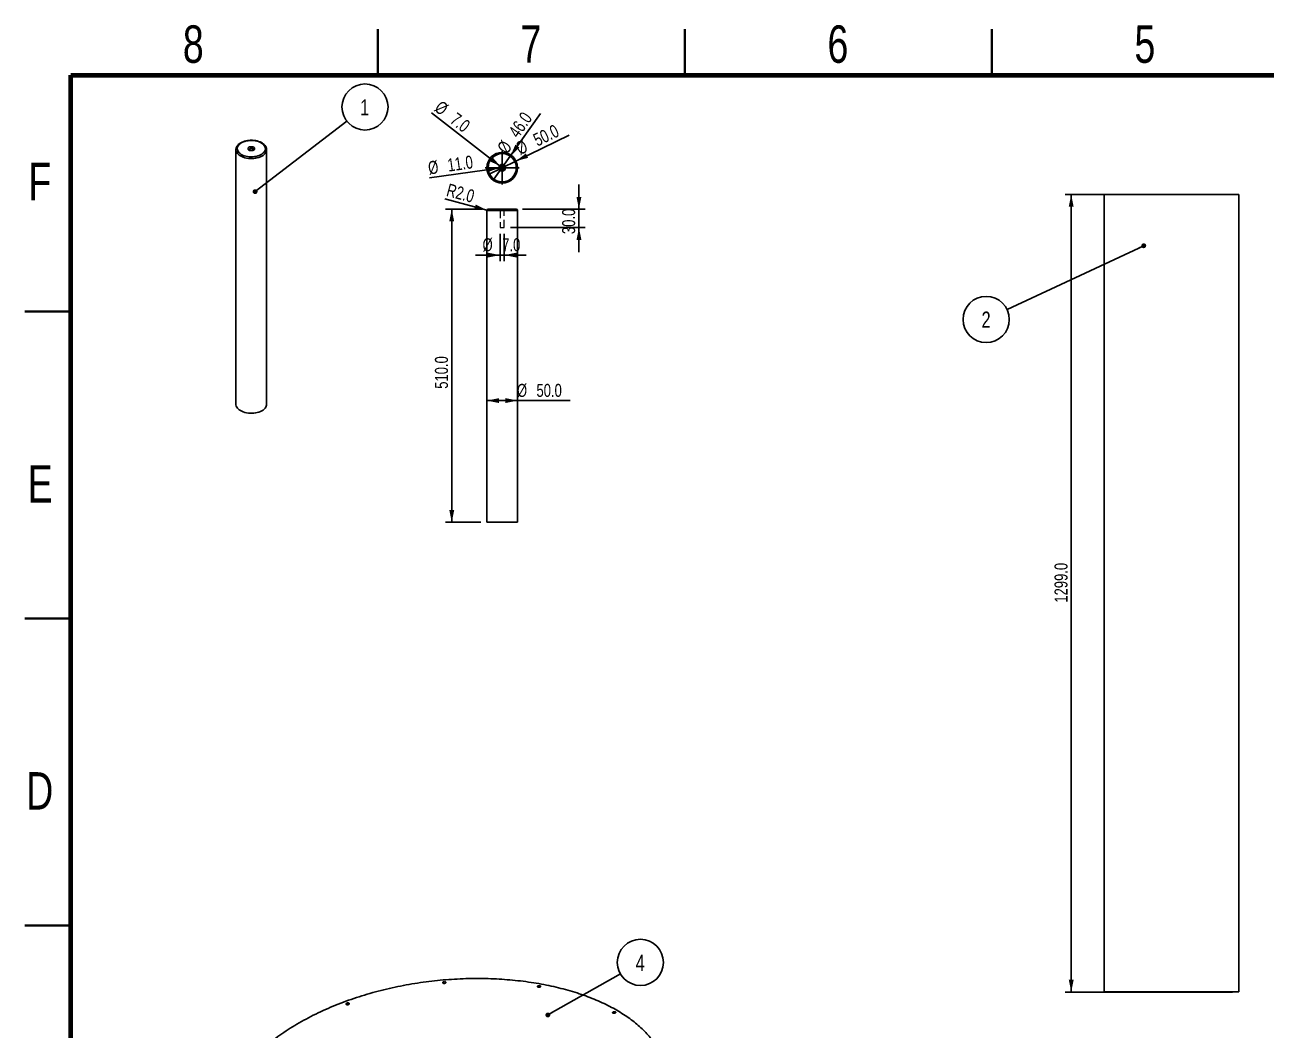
# Model space of a CAD drawing. Header units: millimetres. Extents: x 12 to 2088, y 10 to 1476.
# Drawn here: x 12 to 1023, y 657 to 1476 of the extents above; entities that cross this region are included whole.
import ezdxf

# ---------------------------------------------------------------- set-up
doc = ezdxf.new("R2010")
doc.units = ezdxf.units.MM
doc.header["$LTSCALE"] = 5
doc.linetypes.add('HIDDEN', pattern=[1.905, 1.27, -0.635])
doc.layers.add('SHEET', color=179, linetype='Continuous')
doc.styles.add('SLDTEXTSTYLE0', font='TXT', dxfattribs={"width": 0.75})
doc.dimstyles.new('SLDDIMSTYLE0', dxfattribs={"dimtxt": 0.18, "dimasz": 4, "dimexe": 0, "dimexo": 0.0625, "dimgap": 0, "dimtad": 0, "dimtih": 1, "dimtoh": 1, "dimdec": 0, "dimrnd": 1e-09, "dimzin": 0, "dimdsep": 46, "dimtxsty": 'Standard', "dimblk1": 'DOT', "dimblk2": 'DOT', "dimsah": 1, "dimcen": 0.09, "dimadec": 0, "dimazin": 0, "dimtfac": 4, "dimtdec": 0, "dimtofl": 0, "dimtmove": 0, "dimatfit": 3, "dimldrblk": 'DOT', "dimfxl": 1, "dimfrac": 2, "dimtolj": 1, "dimtzin": 0, "dimarcsym": 0})
doc.dimstyles.new('SLDDIMSTYLE1', dxfattribs={"dimtxt": 10.583333, "dimasz": 10, "dimexe": 0, "dimexo": 0.0625, "dimgap": 2.645833, "dimtad": 1, "dimdec": 1, "dimlfac": 2, "dimrnd": 1e-09, "dimzin": 4, "dimdsep": 46, "dimtxsty": 'SLDTEXTSTYLE0', "dimsah": 1, "dimcen": 0.09, "dimadec": 0, "dimazin": 1, "dimtfac": 1, "dimtdec": 1, "dimtofl": 0, "dimtmove": 0, "dimatfit": 3, "dimfxl": 1, "dimfrac": 2, "dimtolj": 1, "dimtzin": 12, "dimarcsym": 0})
doc.dimstyles.new('SLDDIMSTYLE2', dxfattribs={"dimtxt": 10.583333, "dimasz": 10, "dimexe": 0, "dimexo": 0.0625, "dimgap": 2.645833, "dimtad": 1, "dimdec": 1, "dimlfac": 2, "dimrnd": 1e-09, "dimzin": 4, "dimdsep": 46, "dimtxsty": 'SLDTEXTSTYLE0', "dimsah": 1, "dimcen": 0.09, "dimadec": 0, "dimazin": 1, "dimtfac": 1, "dimtdec": 1, "dimtmove": 0, "dimatfit": 0, "dimfxl": 1, "dimfrac": 2, "dimtolj": 1, "dimtzin": 12, "dimarcsym": 0})
doc.dimstyles.new('SLDDIMSTYLE3', dxfattribs={"dimtxt": 10.583333, "dimasz": 10, "dimexe": 0, "dimexo": 0.0625, "dimgap": 2.645833, "dimtad": 1, "dimdec": 1, "dimlfac": 2, "dimrnd": 1e-09, "dimzin": 4, "dimdsep": 46, "dimtxsty": 'SLDTEXTSTYLE0', "dimsah": 1, "dimcen": 0, "dimadec": 0, "dimazin": 1, "dimtfac": 1, "dimtdec": 1, "dimtofl": 0, "dimtmove": 0, "dimatfit": 3, "dimfxl": 1, "dimfrac": 2, "dimtolj": 1, "dimtzin": 12, "dimarcsym": 0})
doc.dimstyles.new('SLDDIMSTYLE4', dxfattribs={"dimtxt": 10.583333, "dimasz": 10, "dimexe": 0, "dimexo": 0.0625, "dimgap": 2.645833, "dimtad": 1, "dimdec": 1, "dimlfac": 2, "dimrnd": 1e-09, "dimzin": 4, "dimdsep": 46, "dimtxsty": 'SLDTEXTSTYLE0', "dimblk1": 'NONE', "dimsah": 1, "dimcen": 0, "dimadec": 0, "dimazin": 1, "dimtfac": 1, "dimtdec": 1, "dimtmove": 0, "dimatfit": 3, "dimldrblk": 'NONE', "dimfxl": 1, "dimfrac": 2, "dimtolj": 1, "dimtzin": 12, "dimarcsym": 0})

# ---------------------------------------------------------------- blocks, each defined once
blk = doc.blocks.new('SW_NOTE_0_2')
at = {"layer": 'SHEET', "color": 0}
blk.add_circle((14.9, 11.5), 18.8, dxfattribs=at)
at = {"layer": 'SHEET', "color": 0, "insert": (14.7, 17.8), "char_height": 13.2, "attachment_point": 2, "style": 'SLDTEXTSTYLE0'}
blk.add_mtext('1', dxfattribs=at)
blk = doc.blocks.new('_Dot')
at = {"color": 0, "linetype": 'ByBlock', "lineweight": -2}
blk.add_line((-0.5, 0), (-1, 0), dxfattribs=at)
at = {"color": 0, "linetype": 'ByBlock', "const_width": 0.5}
blk.add_lwpolyline([(-0.25, 0, 1), (0.25, 0, 1)], format="xyb", close=True, dxfattribs=at)
blk = doc.blocks.new('_D')
at = {"layer": 'SHEET'}
for p, q in [((384.8, 1325.9), (355.2, 1325.9)), ((360.2, 1325.9), (360.2, 1070.9)), ((383.8, 1070.9), (355.2, 1070.9))]:
    blk.add_line(p, q, dxfattribs=at)
for points in [[(360.2, 1325.9), (358.2, 1315.9), (362.2, 1315.9)], [(360.2, 1070.9), (362.2, 1080.9), (358.2, 1080.9)]]:
    blk.add_solid(points, dxfattribs=at)
at = {"layer": 'SHEET', "insert": (346.5, 1179.6), "char_height": 10.58, "attachment_point": 1, "rotation": 90, "style": 'SLDTEXTSTYLE0'}
blk.add_mtext('510.0', dxfattribs=at)
blk = doc.blocks.new('_D_1')
at = {"layer": 'SHEET'}
for q in [(388.8, 1170), (456.6, 1170)]:
    blk.add_line((413.8, 1170), q, dxfattribs=at)
for points in [[(388.8, 1170), (398.8, 1168), (398.8, 1172)], [(413.8, 1170), (403.8, 1172), (403.8, 1168)]]:
    blk.add_solid(points, dxfattribs=at)
at = {"layer": 'SHEET', "char_height": 10.58, "attachment_point": 1, "style": 'SLDTEXTSTYLE0'}
for s, insert in [('%%c', (413.3, 1183.6)), ('50.0', (429.2, 1183.6))]:
    blk.add_mtext(s, dxfattribs=dict(at, insert=insert))
blk = doc.blocks.new('_D_2')
at = {"layer": 'SHEET'}
for p, q in [((463.8, 1325.9), (463.8, 1345.9)), ((417.8, 1325.9), (468.8, 1325.9)), ((463.8, 1310.9), (463.8, 1325.9)), ((408, 1310.9), (468.8, 1310.9)), ((463.8, 1310.9), (463.8, 1290.9))]:
    blk.add_line(p, q, dxfattribs=at)
for points in [[(463.8, 1325.9), (465.8, 1335.9), (461.8, 1335.9)], [(463.8, 1310.9), (461.8, 1300.9), (465.8, 1300.9)]]:
    blk.add_solid(points, dxfattribs=at)
at = {"layer": 'SHEET', "insert": (450.1, 1305.6), "char_height": 10.58, "attachment_point": 1, "rotation": 90, "style": 'SLDTEXTSTYLE0'}
blk.add_mtext('30.0', dxfattribs=at)
blk = doc.blocks.new('_D_3')
at = {"layer": 'SHEET'}
for p, q in [((399.5, 1305.9), (399.5, 1283.5)), ((403, 1305.9), (403, 1283.5)), ((399.5, 1288.5), (379.5, 1288.5)), ((403, 1288.5), (399.5, 1288.5)), ((403, 1288.5), (420.8, 1288.5))]:
    blk.add_line(p, q, dxfattribs=at)
for points in [[(399.5, 1288.5), (389.5, 1290.5), (389.5, 1286.5)], [(403, 1288.5), (413, 1286.5), (413, 1290.5)]]:
    blk.add_solid(points, dxfattribs=at)
at = {"layer": 'SHEET', "char_height": 10.58, "attachment_point": 1, "style": 'SLDTEXTSTYLE0'}
for s, insert in [('%%c', (385.3, 1302.2)), ('7.0', (401.3, 1302.2))]:
    blk.add_mtext(s, dxfattribs=dict(at, insert=insert))
blk = doc.blocks.new('_D_4')
at = {"layer": 'SHEET'}
for q in [(354.5, 1334.3), (389.8, 1324.9)]:
    blk.add_line((388.8, 1325.1), q, dxfattribs=at)
blk.add_solid([(388.8, 1325.1), (379.7, 1329.7), (378.6, 1325.8)], dxfattribs=at)
at = {"layer": 'SHEET', "insert": (357.9, 1347), "char_height": 10.58, "attachment_point": 1, "rotation": 345, "style": 'SLDTEXTSTYLE0'}
blk.add_mtext('R2.0', dxfattribs=at)
blk = doc.blocks.new('_D_5')
at = {"layer": 'SHEET'}
for q in [(432.4, 1403.9), (394.6, 1350.2)]:
    blk.add_line((407.9, 1369), q, dxfattribs=at)
blk.add_solid([(407.9, 1369), (415.3, 1376.1), (412, 1378.4)], dxfattribs=at)
at = {"layer": 'SHEET', "char_height": 10.58, "attachment_point": 1, "rotation": 54.8849, "style": 'SLDTEXTSTYLE0'}
for s, insert in [('46.0', (405.7, 1389.2)), ('%%c', (396.5, 1376.1))]:
    blk.add_mtext(s, dxfattribs=dict(at, insert=insert))
blk = doc.blocks.new('_None')
blk = doc.blocks.new('_D_6')
at = {"layer": 'SHEET'}
for q in [(455.9, 1386.2), (390, 1354.2)]:
    blk.add_line((412.5, 1365.1), q, dxfattribs=at)
blk.add_solid([(412.5, 1365.1), (422.4, 1367.7), (420.6, 1371.3)], dxfattribs=at)
at = {"layer": 'SHEET', "char_height": 10.58, "attachment_point": 1, "rotation": 25.9072, "style": 'SLDTEXTSTYLE0'}
for s, insert in [('50.0', (425.4, 1386.3)), ('%%c', (411.1, 1379.3))]:
    blk.add_mtext(s, dxfattribs=dict(at, insert=insert))
blk = doc.blocks.new('_D_7')
at = {"layer": 'SHEET'}
for q in [(343.6, 1404.3), (402.6, 1358.6)]:
    blk.add_line((399.9, 1360.7), q, dxfattribs=at)
blk.add_solid([(399.9, 1360.7), (393.2, 1368.4), (390.7, 1365.2)], dxfattribs=at)
at = {"layer": 'SHEET', "char_height": 10.58, "attachment_point": 1, "rotation": 322.2813, "style": 'SLDTEXTSTYLE0'}
for s, insert in [('%%c', (351.8, 1415)), ('7.0', (364.5, 1405.2))]:
    blk.add_mtext(s, dxfattribs=dict(at, insert=insert))
blk = doc.blocks.new('_D_8')
at = {"layer": 'SHEET'}
for q in [(342.1, 1351.3), (404, 1360)]:
    blk.add_line((398.5, 1359.3), q, dxfattribs=at)
blk.add_solid([(398.5, 1359.3), (388.4, 1359.8), (388.9, 1355.9)], dxfattribs=at)
at = {"layer": 'SHEET', "char_height": 10.58, "attachment_point": 1, "rotation": 7.9926, "style": 'SLDTEXTSTYLE0'}
for s, insert in [('%%c', (340.3, 1364.6)), ('11.0', (356.1, 1366.9))]:
    blk.add_mtext(s, dxfattribs=dict(at, insert=insert))
blk = doc.blocks.new('SW_CENTERMARKSYMBOL_0')
at = {"layer": 'SHEET', "color": 0}
for p, q in [((0, 2.5), (0, 13.75)), ((-2.5, 0), (-13.75, 0)), ((0, 0), (-1.25, 0)), ((0, 0), (0, 1.25)), ((0, 0), (0, -1.25)), ((0, 0), (1.25, 0)), ((2.5, 0), (13.75, 0)), ((0, -2.5), (0, -13.75))]:
    blk.add_line(p, q, dxfattribs=at)
blk = doc.blocks.new('_D_9')
at = {"layer": 'SHEET'}
for p, q in [((996.1, 1337.8), (859.7, 1337.8)), ((864.7, 688.3), (864.7, 1337.8)), ((996.1, 688.3), (859.7, 688.3))]:
    blk.add_line(p, q, dxfattribs=at)
for points in [[(864.7, 1337.8), (862.7, 1327.8), (866.7, 1327.8)], [(864.7, 688.3), (866.7, 698.3), (862.7, 698.3)]]:
    blk.add_solid(points, dxfattribs=at)
at = {"layer": 'SHEET', "insert": (851.1, 1005.4), "char_height": 10.58, "attachment_point": 1, "rotation": 90, "style": 'SLDTEXTSTYLE0'}
blk.add_mtext('1299.0', dxfattribs=at)
blk = doc.blocks.new('SW_NOTE_0_3')
at = {"layer": 'SHEET', "color": 0}
blk.add_circle((-17, -8), 18.8, dxfattribs=at)
at = {"layer": 'SHEET', "color": 0, "insert": (-17.1, -1.6), "char_height": 13.2, "attachment_point": 2, "style": 'SLDTEXTSTYLE0'}
blk.add_mtext('2', dxfattribs=at)
blk = doc.blocks.new('SW_NOTE_0_5')
at = {"layer": 'SHEET', "color": 0}
blk.add_circle((16.3, 9.3), 18.8, dxfattribs=at)
at = {"layer": 'SHEET', "color": 0, "insert": (16.2, 15.6), "char_height": 13.2, "attachment_point": 2, "style": 'SLDTEXTSTYLE0'}
blk.add_mtext('4', dxfattribs=at)

msp = doc.modelspace()

# ---------------------------------------------------------------- linework, layer by layer
at = {"color": 7, "linetype": 'Continuous', "lineweight": 35}
for p, q in [((300, 1435), (300, 1472.5)), ((550, 1435), (550, 1472.5)), ((800, 1435), (800, 1472.5)), ((50, 1242.5), (12.5, 1242.5)), ((50, 992.5), (12.5, 992.5)), ((12.5, 742.5), (50, 742.5)), ((50, 742.5), (12.5, 742.5))]:
    msp.add_line(p, q, dxfattribs=at)
at = {"color": 7, "linetype": 'Continuous', "lineweight": 70}
for p, q in [((50, 50), (50, 1435)), ((50, 1435), (2050, 1435))]:
    msp.add_line(p, q, dxfattribs=at)
at = {"color": 7, "linetype": 'Continuous', "lineweight": 25}
for p, q in [((184.444, 1374.346), (184.444, 1166.945)), ((209.444, 1166.945), (209.444, 1374.346)), ((891.569, 1337.842), (891.569, 688.342)), ((891.569, 1337.842), (946.344, 1337.842)), ((946.344, 1337.842), (1001.119, 1337.842)), ((1001.119, 688.342), (1001.119, 1337.842)), ((388.76, 1324.88), (388.76, 1070.88)), ((389.76, 1325.88), (401.26, 1325.88)), ((401.26, 1325.88), (412.76, 1325.88)), ((413.76, 1070.88), (413.76, 1324.88)), ((388.76, 1070.88), (401.26, 1070.88)), ((401.26, 1070.88), (413.76, 1070.88)), ((891.569, 688.342), (946.344, 688.342)), ((946.344, 688.342), (1001.119, 688.342))]:
    msp.add_line(p, q, dxfattribs=at)
at = {"color": 8, "linetype": 'Continuous', "lineweight": 25}
for p, q in [((401.26, 1324.88), (388.76, 1324.88)), ((413.76, 1324.88), (401.26, 1324.88))]:
    msp.add_line(p, q, dxfattribs=at)
at = {"color": 7, "linetype": 'HIDDEN', "lineweight": 18}
for p, q in [((388.76, 1324.88), (413.76, 1324.88)), ((399.51, 1324.88), (399.51, 1310.88)), ((399.516, 1324.88), (403.004, 1324.88)), ((403.01, 1310.88), (403.01, 1324.88)), ((399.51, 1310.88), (401.26, 1310.88)), ((401.26, 1310.88), (403.01, 1310.88))]:
    msp.add_line(p, q, dxfattribs=at)
at = {"color": 7, "linetype": 'Continuous', "lineweight": 25, "flags": 128}
for points in [[(188.812, 1370.469), (189.895, 1369.917), (191.09, 1369.449), (192.376, 1369.07), (193.735, 1368.788), (195.145, 1368.606), (196.582, 1368.527), (198.026, 1368.554), (199.452, 1368.684), (200.839, 1368.917), (202.165, 1369.248), (203.408, 1369.672), (204.549, 1370.183), (205.57, 1370.773), (206.455, 1371.431), (207.19, 1372.149), (207.764, 1372.914), (208.167, 1373.715), (208.393, 1374.538), (208.438, 1375.371), (208.302, 1376.201), (207.987, 1377.015), (207.498, 1377.799), (206.842, 1378.542), (206.03, 1379.232), (205.075, 1379.857), (203.992, 1380.409), (202.798, 1380.877), (201.511, 1381.256), (200.152, 1381.538), (198.743, 1381.72), (197.305, 1381.798), (195.861, 1381.772), (194.435, 1381.642), (193.048, 1381.409), (191.723, 1381.078), (190.48, 1380.654), (189.339, 1380.143), (188.317, 1379.553), (187.432, 1378.894), (186.697, 1378.177), (186.123, 1377.412), (185.721, 1376.611), (185.495, 1375.788), (185.449, 1374.954), (185.585, 1374.124), (185.9, 1373.311), (186.389, 1372.526), (187.045, 1371.783), (187.857, 1371.094), (188.812, 1370.469)], [(194.999, 1374.04), (194.562, 1374.369), (194.287, 1374.752), (194.194, 1375.163), (194.287, 1375.574), (194.562, 1375.957), (194.999, 1376.285), (195.569, 1376.538), (196.232, 1376.696), (196.944, 1376.75), (197.655, 1376.696), (198.319, 1376.538), (198.888, 1376.285), (199.325, 1375.957), (199.6, 1375.574), (199.694, 1375.163), (199.6, 1374.752), (199.325, 1374.369), (198.888, 1374.04), (198.319, 1373.788), (197.655, 1373.629), (196.944, 1373.575), (196.232, 1373.629), (195.569, 1373.788), (194.999, 1374.04)], [(209.441, 1374.496), (209.442, 1374.453), (209.444, 1374.346)], [(184.444, 1166.945), (184.478, 1166.411), (184.675, 1165.563), (185.044, 1164.735), (185.58, 1163.938), (186.276, 1163.184), (187.121, 1162.482), (188.105, 1161.842)], [(188.105, 1161.842), (189.212, 1161.275), (190.428, 1160.787), (191.736, 1160.385), (193.116, 1160.075), (194.55, 1159.862), (196.018, 1159.749), (197.499, 1159.736), (198.972, 1159.825), (200.417, 1160.013), (201.813, 1160.299), (203.14, 1160.678), (204.381, 1161.145), (205.517, 1161.693), (206.532, 1162.316), (207.414, 1163.003), (208.148, 1163.745), (208.725, 1164.533), (209.136, 1165.354), (209.376, 1166.198), (209.444, 1166.945)]]:
    msp.add_lwpolyline(points, dxfattribs=at)
at = {"color": 8, "linetype": 'Continuous', "lineweight": 25, "flags": 128}
for points in [[(198.694, 1374.351), (198.621, 1374.635), (198.368, 1374.933), (197.961, 1375.169), (197.443, 1375.315), (196.871, 1375.356), (196.307, 1375.287), (195.813, 1375.117), (195.44, 1374.863), (195.231, 1374.554), (195.194, 1374.341)], [(188.105, 1369.244), (187.121, 1369.883), (186.276, 1370.585), (185.58, 1371.34), (185.044, 1372.137), (184.675, 1372.965), (184.478, 1373.812), (184.444, 1374.297)], [(209.444, 1374.346), (209.376, 1373.599), (209.136, 1372.755), (208.725, 1371.934), (208.148, 1371.147), (207.414, 1370.404), (206.532, 1369.717), (205.517, 1369.095), (204.381, 1368.546), (203.14, 1368.079), (201.813, 1367.7), (200.417, 1367.414), (198.972, 1367.226), (197.499, 1367.137), (196.018, 1367.15), (194.55, 1367.264), (193.116, 1367.477), (191.736, 1367.786), (190.428, 1368.188), (189.212, 1368.676), (188.105, 1369.244)]]:
    msp.add_lwpolyline(points, dxfattribs=at)
at = {"color": 7, "linetype": 'Continuous', "lineweight": 25}
for radius in [12.5, 11.5, 2.75, 1.75]:
    msp.add_circle((401.26, 1359.638), radius, dxfattribs=at)
for centre, start, end in [((389.76, 1324.88), 90, 180), ((412.76, 1324.88), 0, 90)]:
    msp.add_arc(centre, 1, start, end, dxfattribs=at)
at = {"color": 7, "linetype": 'HIDDEN', "lineweight": 18}
for centre, start, end in [((398.51, 1324.88), 0, 90), ((404.01, 1324.88), 90, 180)]:
    msp.add_arc(centre, 1, start, end, dxfattribs=at)
at = {"color": 7, "linetype": 'Continuous', "lineweight": 25}
for points, knots in [([(209.429, 1374.52), (209.415, 1374.76), (209.383, 1375.291), (209.146, 1376.096), (208.76, 1376.924), (208.224, 1377.717), (207.544, 1378.469), (206.727, 1379.169), (205.781, 1379.809), (204.721, 1380.377), (203.562, 1380.868), (202.321, 1381.275), (201.014, 1381.594), (199.658, 1381.823), (198.268, 1381.959), (196.863, 1382.001), (195.459, 1381.948), (194.073, 1381.802), (192.722, 1381.563), (191.422, 1381.233), (190.189, 1380.817), (189.038, 1380.315), (187.983, 1379.734), (187.039, 1379.076), (186.22, 1378.349), (185.542, 1377.562), (185.015, 1376.725), (184.657, 1375.855), (184.46, 1375.037), (184.459, 1374.513), (184.459, 1374.289)], [0, 0, 0, 0, 0.02820356, 0.06240099, 0.09686805, 0.13189807, 0.16758945, 0.2038512, 0.24048768, 0.27730225, 0.31414212, 0.35093489, 0.38766384, 0.42433377, 0.46096005, 0.49756282, 0.53416428, 0.57078333, 0.60744027, 0.64415889, 0.6809618, 0.71786743, 0.75488333, 0.79199323, 0.82911245, 0.8660674, 0.90261903, 0.93852473, 0.97367639, 1, 1, 1, 1]), ([(198.691, 1374.352), (198.692, 1374.353), (198.695, 1374.358), (198.632, 1374.259), (198.424, 1374.098), (198.078, 1373.934), (197.629, 1373.811), (197.112, 1373.75), (196.573, 1373.764), (196.066, 1373.853), (195.712, 1373.977), (195.492, 1374.09), (195.323, 1374.202), (195.204, 1374.322), (195.191, 1374.37), (195.192, 1374.362), (195.192, 1374.361)], [0, 0, 0, 0, 0.04978116, 0.1299946, 0.2139009, 0.29752708, 0.38339529, 0.47185783, 0.56175729, 0.65155607, 0.7394776, 0.78233552, 0.82637215, 0.90914765, 0.99450602, 1, 1, 1, 1]), ([(218.97, 472.112), (214.43, 475.308), (210.119, 478.651), (204.059, 483.829), (202.107, 485.583), (198.347, 489.136), (196.54, 490.934), (191.326, 496.404), (188.126, 500.147), (183.747, 505.908), (182.357, 507.852), (179.717, 511.794), (178.467, 513.791), (176.114, 517.834), (175.012, 519.878), (172.975, 523.976), (172.04, 526.029), (170.327, 530.156), (169.549, 532.23), (168.153, 536.394), (167.535, 538.484), (166.455, 542.684), (165.994, 544.794), (165.231, 549.032), (164.93, 551.159), (164.487, 555.441), (164.347, 557.596), (164.231, 561.897), (164.256, 564.042), (164.467, 568.315), (164.653, 570.442), (165.184, 574.683), (165.529, 576.797), (166.801, 583.118), (167.964, 587.304), (170.189, 593.549), (171.01, 595.626), (172.816, 599.765), (173.801, 601.829), (175.912, 605.902), (177.038, 607.912), (179.434, 611.89), (180.704, 613.858), (183.382, 617.749), (184.791, 619.671), (187.75, 623.475), (189.301, 625.356), (192.539, 629.074), (194.227, 630.911), (197.751, 634.548), (199.587, 636.348), (203.388, 639.891), (205.352, 641.634), (209.384, 645.044), (211.452, 646.71), (215.696, 649.977), (217.874, 651.578), (222.332, 654.71), (224.613, 656.242), (229.284, 659.239), (231.674, 660.705), (236.556, 663.569), (239.047, 664.968), (244.148, 667.702), (246.757, 669.037), (252.045, 671.622), (254.724, 672.871), (260.14, 675.282), (262.877, 676.444), (268.413, 678.683), (271.213, 679.761), (279.7, 682.869), (285.478, 684.776), (294.327, 687.388), (297.305, 688.217), (303.329, 689.795), (306.375, 690.543), (312.47, 691.942), (315.519, 692.593), (321.629, 693.803), (324.69, 694.363), (333.882, 695.906), (340.027, 696.754), (349.269, 697.763), (352.353, 698.056), (358.532, 698.552), (361.627, 698.755), (367.821, 699.072), (370.921, 699.186), (377.067, 699.323), (380.113, 699.347), (386.166, 699.307), (389.173, 699.243), (395.14, 699.03), (398.1, 698.881), (403.98, 698.497), (406.9, 698.264), (412.692, 697.712), (415.565, 697.393), (421.272, 696.673), (424.105, 696.272), (429.718, 695.384), (432.497, 694.897), (437.956, 693.85), (440.635, 693.29), (445.906, 692.097), (448.498, 691.464), (453.592, 690.126), (456.095, 689.42), (461.008, 687.94), (463.419, 687.166), (470.526, 684.734), (475.094, 682.969), (481.643, 680.122), (483.775, 679.14), (487.908, 677.125), (489.909, 676.091), (493.788, 673.973), (495.665, 672.888), (499.294, 670.669), (501.047, 669.536), (504.428, 667.219), (506.058, 666.036), (509.191, 663.623), (510.695, 662.393), (513.579, 659.884), (514.959, 658.605), (517.587, 656.002), (518.834, 654.677), (521.178, 652.01), (522.274, 650.666), (524.322, 647.953), (525.274, 646.584), (527.033, 643.823), (527.841, 642.431), (529.312, 639.628), (529.977, 638.216), (531.754, 633.946), (532.653, 631.052), (533.554, 626.665), (533.78, 625.195), (534.079, 622.259), (534.153, 620.794), (534.153, 616.409), (533.858, 613.499), (532.976, 609.153), (532.609, 607.708), (531.728, 604.827), (531.215, 603.392), (530.04, 600.528), (529.378, 599.099), (527.904, 596.254), (527.093, 594.837), (524.45, 590.637), (522.412, 587.901), (517.81, 582.571), (515.246, 579.976), (509.587, 574.927), (506.494, 572.473), (501.447, 568.905), (499.696, 567.734), (496.08, 565.446), (494.213, 564.328), (490.381, 562.153), (488.414, 561.096), (484.374, 559.038), (482.301, 558.036), (478.054, 556.092), (475.881, 555.149), (471.428, 553.322), (469.149, 552.438), (464.492, 550.729), (462.113, 549.904), (457.245, 548.315), (454.754, 547.55), (449.687, 546.089), (447.111, 545.392), (441.901, 544.076), (439.267, 543.456), (433.934, 542.288), (431.233, 541.74), (425.773, 540.72), (423.014, 540.246), (417.429, 539.373), (414.604, 538.973), (408.896, 538.25), (406.013, 537.926), (400.177, 537.354), (397.225, 537.106), (391.266, 536.689), (388.26, 536.521), (379.217, 536.138), (373.154, 536.047), (360.975, 536.185), (354.859, 536.415), (345.633, 537.006), (342.549, 537.244), (336.37, 537.802), (333.275, 538.122), (327.061, 538.849), (323.941, 539.256), (317.727, 540.151), (314.632, 540.638), (308.481, 541.692), (305.424, 542.257), (299.34, 543.468), (296.314, 544.113), (290.296, 545.48), (287.304, 546.202), (281.351, 547.726), (278.391, 548.527), (272.505, 550.21), (269.579, 551.091), (263.759, 552.935), (260.863, 553.898), (255.114, 555.906), (252.262, 556.95), (246.644, 559.103), (243.879, 560.211), (238.424, 562.495), (235.732, 563.671), (230.429, 566.088), (227.817, 567.33), (220.095, 571.156), (215.098, 573.838), (205.416, 579.477), (200.729, 582.434), (196.203, 585.533)], [0, 0, 0, 0, 0.015625, 0.015625, 0.0234375, 0.0234375, 0.03125, 0.03125, 0.046875, 0.046875, 0.0546875, 0.0546875, 0.0625, 0.0625, 0.0703125, 0.0703125, 0.078125, 0.078125, 0.0859375, 0.0859375, 0.09375, 0.09375, 0.1015625, 0.1015625, 0.109375, 0.109375, 0.1171875, 0.1171875, 0.125, 0.125, 0.1328125, 0.1328125, 0.140625, 0.140625, 0.15625, 0.15625, 0.1640625, 0.1640625, 0.171875, 0.171875, 0.1796875, 0.1796875, 0.1875, 0.1875, 0.1953125, 0.1953125, 0.203125, 0.203125, 0.2109375, 0.2109375, 0.21875, 0.21875, 0.2265625, 0.2265625, 0.234375, 0.234375, 0.2421875, 0.2421875, 0.25, 0.25, 0.2578125, 0.2578125, 0.265625, 0.265625, 0.2734375, 0.2734375, 0.28125, 0.28125, 0.2890625, 0.2890625, 0.296875, 0.296875, 0.3125, 0.3125, 0.3203125, 0.3203125, 0.328125, 0.328125, 0.3359375, 0.3359375, 0.34375, 0.34375, 0.359375, 0.359375, 0.3671875, 0.3671875, 0.375, 0.375, 0.3828125, 0.3828125, 0.390625, 0.390625, 0.3984375, 0.3984375, 0.40625, 0.40625, 0.4140625, 0.4140625, 0.421875, 0.421875, 0.4296875, 0.4296875, 0.4375, 0.4375, 0.4453125, 0.4453125, 0.453125, 0.453125, 0.4609375, 0.4609375, 0.46875, 0.46875, 0.484375, 0.484375, 0.4921875, 0.4921875, 0.5, 0.5, 0.5078125, 0.5078125, 0.515625, 0.515625, 0.5234375, 0.5234375, 0.53125, 0.53125, 0.5390625, 0.5390625, 0.546875, 0.546875, 0.5546875, 0.5546875, 0.5625, 0.5625, 0.5703125, 0.5703125, 0.578125, 0.578125, 0.59375, 0.59375, 0.6015625, 0.6015625, 0.609375, 0.609375, 0.625, 0.625, 0.6328125, 0.6328125, 0.640625, 0.640625, 0.6484375, 0.6484375, 0.65625, 0.65625, 0.671875, 0.671875, 0.6875, 0.6875, 0.703125, 0.703125, 0.7109375, 0.7109375, 0.71875, 0.71875, 0.7265625, 0.7265625, 0.734375, 0.734375, 0.7421875, 0.7421875, 0.75, 0.75, 0.7578125, 0.7578125, 0.765625, 0.765625, 0.7734375, 0.7734375, 0.78125, 0.78125, 0.7890625, 0.7890625, 0.796875, 0.796875, 0.8046875, 0.8046875, 0.8125, 0.8125, 0.8203125, 0.8203125, 0.828125, 0.828125, 0.84375, 0.84375, 0.859375, 0.859375, 0.8671875, 0.8671875, 0.875, 0.875, 0.8828125, 0.8828125, 0.890625, 0.890625, 0.8984375, 0.8984375, 0.90625, 0.90625, 0.9140625, 0.9140625, 0.921875, 0.921875, 0.9296875, 0.9296875, 0.9375, 0.9375, 0.9453125, 0.9453125, 0.953125, 0.953125, 0.9609375, 0.9609375, 0.96875, 0.96875, 0.984375, 0.984375, 1, 1, 1, 1]), ([(353.189, 695.391), (353.13, 695.418), (353.079, 695.449), (352.988, 695.518), (352.949, 695.557), (352.886, 695.639), (352.862, 695.682), (352.83, 695.772), (352.822, 695.82), (352.823, 695.963), (352.857, 696.063), (352.951, 696.206), (352.991, 696.253), (353.082, 696.342), (353.134, 696.385), (353.25, 696.464), (353.315, 696.502), (353.451, 696.57), (353.522, 696.6), (353.674, 696.653), (353.753, 696.675), (353.912, 696.711), (353.993, 696.725), (354.157, 696.743), (354.238, 696.747), (354.397, 696.746), (354.476, 696.741), (354.627, 696.721), (354.699, 696.706), (354.834, 696.669), (354.899, 696.645), (355.014, 696.591), (355.066, 696.56), (355.157, 696.49), (355.196, 696.452), (355.259, 696.371), (355.283, 696.328), (355.315, 696.237), (355.323, 696.19), (355.322, 696.095), (355.314, 696.046), (355.282, 695.948), (355.258, 695.9), (355.194, 695.805), (355.155, 695.758), (355.064, 695.669), (355.012, 695.626), (354.894, 695.546), (354.831, 695.509), (354.696, 695.441), (354.623, 695.41), (354.472, 695.357), (354.394, 695.335), (354.234, 695.299), (354.152, 695.285), (353.99, 695.267), (353.909, 695.263), (353.748, 695.263), (353.67, 695.268), (353.445, 695.297), (353.306, 695.336), (353.189, 695.391)], [0, 0, 0, 0, 0.03125, 0.03125, 0.0625, 0.0625, 0.09375, 0.09375, 0.125, 0.125, 0.1875, 0.1875, 0.21875, 0.21875, 0.25, 0.25, 0.28125, 0.28125, 0.3125, 0.3125, 0.34375, 0.34375, 0.375, 0.375, 0.40625, 0.40625, 0.4375, 0.4375, 0.46875, 0.46875, 0.5, 0.5, 0.53125, 0.53125, 0.5625, 0.5625, 0.59375, 0.59375, 0.625, 0.625, 0.65625, 0.65625, 0.6875, 0.6875, 0.71875, 0.71875, 0.75, 0.75, 0.78125, 0.78125, 0.8125, 0.8125, 0.84375, 0.84375, 0.875, 0.875, 0.90625, 0.90625, 0.9375, 0.9375, 1, 1, 1, 1]), ([(430.41, 692.265), (430.352, 692.29), (430.3, 692.319), (430.21, 692.382), (430.171, 692.417), (430.108, 692.492), (430.084, 692.531), (430.052, 692.614), (430.044, 692.658), (430.044, 692.745), (430.052, 692.79), (430.084, 692.88), (430.108, 692.925), (430.171, 693.013), (430.21, 693.056), (430.302, 693.139), (430.354, 693.178), (430.47, 693.252), (430.535, 693.286), (430.672, 693.349), (430.744, 693.377), (430.895, 693.426), (430.975, 693.446), (431.134, 693.479), (431.215, 693.492), (431.38, 693.508), (431.461, 693.512), (431.62, 693.511), (431.699, 693.506), (431.849, 693.488), (431.921, 693.475), (432.056, 693.44), (432.12, 693.418), (432.235, 693.368), (432.287, 693.34), (432.378, 693.276), (432.417, 693.241), (432.511, 693.13), (432.544, 693.045), (432.544, 692.913), (432.536, 692.868), (432.504, 692.778), (432.48, 692.734), (432.417, 692.647), (432.378, 692.603), (432.287, 692.521), (432.235, 692.482), (432.117, 692.408), (432.054, 692.373), (431.918, 692.311), (431.844, 692.283), (431.693, 692.234), (431.615, 692.214), (431.455, 692.18), (431.372, 692.168), (431.21, 692.151), (431.129, 692.147), (430.968, 692.148), (430.89, 692.153), (430.665, 692.18), (430.527, 692.215), (430.41, 692.265)], [0, 0, 0, 0, 0.03125, 0.03125, 0.0625, 0.0625, 0.09375, 0.09375, 0.125, 0.125, 0.15625, 0.15625, 0.1875, 0.1875, 0.21875, 0.21875, 0.25, 0.25, 0.28125, 0.28125, 0.3125, 0.3125, 0.34375, 0.34375, 0.375, 0.375, 0.40625, 0.40625, 0.4375, 0.4375, 0.46875, 0.46875, 0.5, 0.5, 0.53125, 0.53125, 0.5625, 0.5625, 0.625, 0.625, 0.65625, 0.65625, 0.6875, 0.6875, 0.71875, 0.71875, 0.75, 0.75, 0.78125, 0.78125, 0.8125, 0.8125, 0.84375, 0.84375, 0.875, 0.875, 0.90625, 0.90625, 0.9375, 0.9375, 1, 1, 1, 1]), ([(274.486, 678.074), (274.427, 678.105), (274.375, 678.14), (274.284, 678.217), (274.245, 678.26), (274.182, 678.349), (274.159, 678.396), (274.127, 678.495), (274.119, 678.546), (274.12, 678.701), (274.154, 678.808), (274.248, 678.959), (274.287, 679.009), (274.378, 679.104), (274.43, 679.148), (274.545, 679.232), (274.609, 679.271), (274.745, 679.341), (274.816, 679.372), (274.967, 679.427), (275.046, 679.449), (275.205, 679.485), (275.286, 679.498), (275.451, 679.515), (275.532, 679.518), (275.691, 679.514), (275.771, 679.506), (275.922, 679.482), (275.994, 679.465), (276.131, 679.422), (276.195, 679.395), (276.311, 679.333), (276.363, 679.299), (276.455, 679.222), (276.494, 679.179), (276.556, 679.091), (276.58, 679.043), (276.612, 678.944), (276.62, 678.894), (276.619, 678.791), (276.611, 678.738), (276.578, 678.634), (276.555, 678.582), (276.491, 678.481), (276.452, 678.431), (276.362, 678.337), (276.31, 678.292), (276.193, 678.207), (276.13, 678.169), (275.996, 678.098), (275.923, 678.067), (275.772, 678.012), (275.695, 677.99), (275.535, 677.953), (275.452, 677.94), (275.29, 677.924), (275.209, 677.92), (275.048, 677.924), (274.969, 677.931), (274.743, 677.967), (274.603, 678.012), (274.486, 678.074)], [0, 0, 0, 0, 0.03125, 0.03125, 0.0625, 0.0625, 0.09375, 0.09375, 0.125, 0.125, 0.1875, 0.1875, 0.21875, 0.21875, 0.25, 0.25, 0.28125, 0.28125, 0.3125, 0.3125, 0.34375, 0.34375, 0.375, 0.375, 0.40625, 0.40625, 0.4375, 0.4375, 0.46875, 0.46875, 0.5, 0.5, 0.53125, 0.53125, 0.5625, 0.5625, 0.59375, 0.59375, 0.625, 0.625, 0.65625, 0.65625, 0.6875, 0.6875, 0.71875, 0.71875, 0.75, 0.75, 0.78125, 0.78125, 0.8125, 0.8125, 0.84375, 0.84375, 0.875, 0.875, 0.90625, 0.90625, 0.9375, 0.9375, 1, 1, 1, 1]), ([(274.527, 677.972), (274.545, 677.987), (274.653, 678.079), (274.948, 678.194), (275.364, 678.285), (275.786, 678.286), (276.016, 678.215), (276.125, 678.181)], [0, 0, 0, 0, 0.04732068, 0.29024443, 0.53401035, 0.77718614, 1, 1, 1, 1]), ([(491.586, 671.14), (491.528, 671.164), (491.477, 671.192), (491.386, 671.252), (491.347, 671.285), (491.285, 671.356), (491.261, 671.392), (491.229, 671.469), (491.22, 671.51), (491.22, 671.591), (491.228, 671.632), (491.259, 671.714), (491.283, 671.756), (491.376, 671.875), (491.47, 671.952), (491.643, 672.052), (491.708, 672.083), (491.844, 672.139), (491.916, 672.163), (492.068, 672.206), (492.148, 672.224), (492.308, 672.251), (492.389, 672.261), (492.554, 672.274), (492.636, 672.275), (492.795, 672.271), (492.874, 672.265), (493.025, 672.245), (493.097, 672.231), (493.232, 672.196), (493.296, 672.175), (493.411, 672.126), (493.463, 672.099), (493.554, 672.038), (493.593, 672.005), (493.686, 671.899), (493.72, 671.82), (493.72, 671.699), (493.713, 671.657), (493.681, 671.575), (493.658, 671.534), (493.595, 671.454), (493.556, 671.414), (493.466, 671.34), (493.414, 671.305), (493.239, 671.204), (493.1, 671.148), (492.872, 671.085), (492.794, 671.067), (492.633, 671.039), (492.55, 671.029), (492.387, 671.017), (492.306, 671.015), (492.145, 671.019), (492.066, 671.025), (491.841, 671.055), (491.703, 671.091), (491.586, 671.14)], [0, 0, 0, 0, 0.03125, 0.03125, 0.0625, 0.0625, 0.09375, 0.09375, 0.125, 0.125, 0.15625, 0.15625, 0.1875, 0.1875, 0.25, 0.25, 0.28125, 0.28125, 0.3125, 0.3125, 0.34375, 0.34375, 0.375, 0.375, 0.40625, 0.40625, 0.4375, 0.4375, 0.46875, 0.46875, 0.5, 0.5, 0.53125, 0.53125, 0.5625, 0.5625, 0.625, 0.625, 0.65625, 0.65625, 0.6875, 0.6875, 0.71875, 0.71875, 0.75, 0.75, 0.8125, 0.8125, 0.84375, 0.84375, 0.875, 0.875, 0.90625, 0.90625, 0.9375, 0.9375, 1, 1, 1, 1])]:
    msp.add_open_spline(points, degree=3, knots=knots, dxfattribs=at)

# ---------------------------------------------------------------- block references
at = {"layer": 'SHEET'}
for name, p in [('SW_NOTE_0_2', (274.643, 1397.601)), ('SW_CENTERMARKSYMBOL_0', (401.26, 1359.638)), ('SW_NOTE_0_3', (812.469, 1244.084)), ('SW_NOTE_0_5', (497.501, 703.144))]:
    msp.add_blockref(name, p, dxfattribs=at)

# ---------------------------------------------------------------- texts
at = {"color": 7, "linetype": 'Continuous', "lineweight": 0, "char_height": 30.48, "attachment_point": 2, "style": 'SLDTEXTSTYLE0'}
for s, insert in [('8', (149.693, 1475.568)), ('7', (424.693, 1475.568)), ('6', (674.693, 1475.568)), ('5', (924.693, 1475.568)), ('F', (24.683, 1363.628)), ('E', (25.053, 1117.378)), ('D', (24.651, 867.378))]:
    msp.add_mtext(s, dxfattribs=dict(at, insert=insert))

# ---------------------------------------------------------------- dimensions: what is measured, and where the dimension line sits
at = {"layer": 'SHEET'}
for p1, p2, picture, middle in [((402.644, 1358.567), (399.875, 1360.709), '_D_7', (357.091, 1393.799)), ((394.645, 1350.231), (407.875, 1369.045), '_D_5', (420.528, 1387.038)), ((390.016, 1354.177), (412.504, 1365.1), '_D_6', (437.225, 1377.107)), ((403.983, 1360.02), (398.536, 1359.256), '_D_8', (362.67, 1354.22))]:
    dim = msp.add_diameter_dim_2p(p1=p1, p2=p2, dimstyle='SLDDIMSTYLE4', dxfattribs=at)
    dim.commit()
    dim.dimension.update_dxf_attribs({"geometry": picture, "text_midpoint": middle, "dimtype": 163})
dim = msp.add_radius_dim(center=(389.76, 1324.88), mpoint=(388.794, 1325.139), dimstyle='SLDDIMSTYLE3', dxfattribs=at)
dim.commit()
dim.dimension.update_dxf_attribs({"geometry": '_D_4', "text_midpoint": (366.764, 1331.042), "dimtype": 164})
for base, p1, p2, dimstyle, picture, middle in [((463.76, 1325.88), (403.01, 1310.88), (412.76, 1325.88), 'SLDDIMSTYLE2', '_D_2', (463.76, 1319.253)), ((864.71, 1337.842), (1001.119, 688.342), (1001.119, 1337.842), 'SLDDIMSTYLE1', '_D_9', (864.71, 1026.935)), ((360.19, 1070.88), (389.76, 1325.88), (388.76, 1070.88), 'SLDDIMSTYLE1', '_D', (360.19, 1197.229))]:
    dim = msp.add_linear_dim(base=base, p1=p1, p2=p2, angle=90, dimstyle=dimstyle, dxfattribs=at)
    dim.commit()
    dim.dimension.update_dxf_attribs({"geometry": picture, "text_midpoint": middle, "dimtype": 160})
for base, p1, p2, dimstyle, picture, middle in [((399.51, 1288.541), (403.01, 1310.88), (399.51, 1310.88), 'SLDDIMSTYLE2', '_D_3', (403.088, 1288.541)), ((388.76, 1169.977), (413.76, 1070.88), (388.76, 1070.88), 'SLDDIMSTYLE1', '_D_1', (434.921, 1169.977))]:
    dim = msp.add_linear_dim(base=base, p1=p1, p2=p2, text='%%c<>', dimstyle=dimstyle, dxfattribs=at)
    dim.commit()
    dim.dimension.update_dxf_attribs({"geometry": picture, "text_midpoint": middle, "dimtype": 160})

# ---------------------------------------------------------------- leaders
for points in [[(200.039, 1340.178), (274.643, 1397.601)], [(923.76, 1296.099), (812.469, 1244.084)], [(438.448, 669.622), (497.501, 703.144)]]:
    msp.add_leader(points, dimstyle='SLDDIMSTYLE0', dxfattribs=at)

doc.saveas('drawing.dxf')
